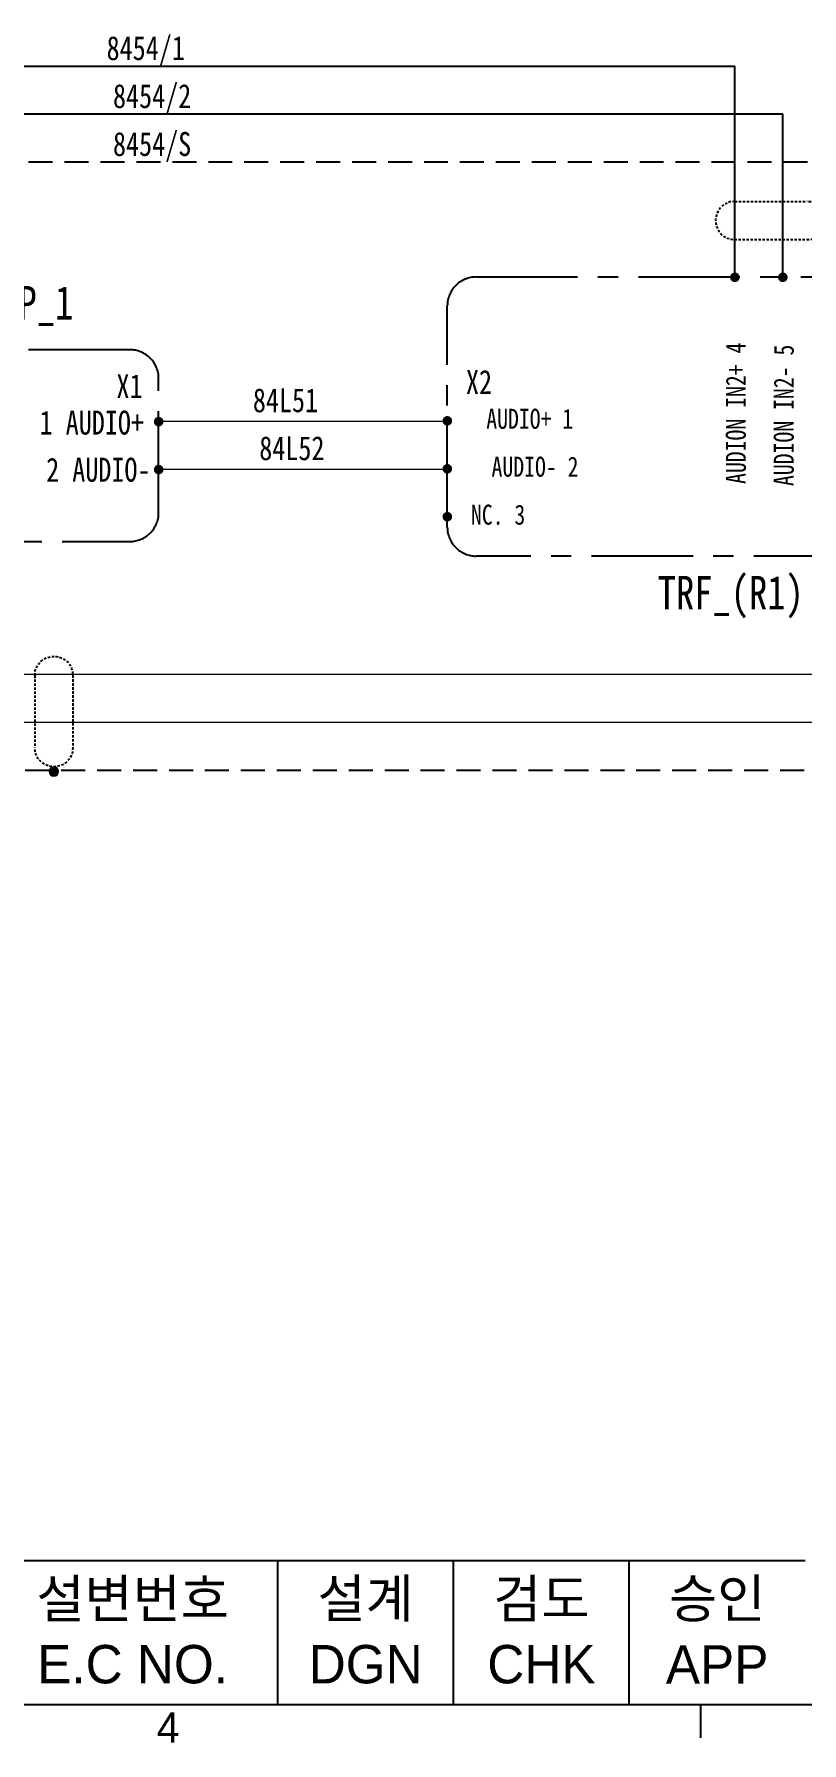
# Model space of a CAD drawing. Header units: millimetres. Extents: x 1204 to 1763, y -128 to 303.
# Drawn here: x 1508.3 to 1556.4, y -118.2 to -11.3 of the extents above; entities that cross this region are included whole.
import ezdxf
from ezdxf.enums import TextEntityAlignment as Align

# ---------------------------------------------------------------- set-up
doc = ezdxf.new("R2010")
doc.units = ezdxf.units.MM
doc.linetypes.add('CENTER', pattern=[50.8, 31.75, -6.35, 6.35, -6.35])
doc.linetypes.add('HIDDEN', pattern=[0.375, 0.25, -0.125])
for name, color, linetype, lineweight in [('1', 7, 'Continuous', 15), ('7', 7, 'Continuous', 15), ('LINE', 7, 'Continuous', 15), ('TEXT', 7, 'Continuous', 15)]:
    doc.layers.add(name, color=color, linetype=linetype, lineweight=lineweight)
for name, color, linetype in [('AUDIO+', 26, 'Continuous'), ('AUDIO-', 30, 'Continuous'), ('SHIELD', 41, 'Continuous')]:
    doc.layers.add(name, color=color, linetype=linetype)
doc.styles.add('ROMANS', font='txt', dxfattribs={"height": 0.2})

# ---------------------------------------------------------------- blocks, each defined once
blk = doc.blocks.new('BALL')
at = {"layer": 'LINE'}
h = blk.add_hatch(color=256, dxfattribs=at)
h.paths.add_polyline_path([(203.75, 320.229, 0.41419), (203.5, 319.979), (203.75, 319.979)])
h.paths.add_polyline_path([(203.75, 320.229), (203.75, 319.979), (204, 319.979, 0.41419)])
h.paths.add_polyline_path([(204, 319.979, 0.00002), (204, 319.979), (203.5, 319.979, 1.00004)])
blk.add_circle((203.75, 319.979), 0.25, dxfattribs=at)
blk = doc.blocks.new('A$C38FC7A60')
at = {"layer": 'SHIELD', "linetype": 'HIDDEN'}
for p, q in [((-1.98, 10), (-1.98, 2.5)), ((0, 0), (0, 0.52))]:
    blk.add_line(p, q, dxfattribs=at)
for points in [[(-1.98, 10), (-1.98, 10), (-1.94, 10.52), (-1.94, 10.52), (-1.23, 12.78), (1.93, 12.35), (1.98, 10), (1.98, 10), (1.98, 2.5), (1.98, 2.5)], [(1.98, 2.5), (1.98, 2.5), (1.94, 1.98), (1.94, 1.98), (1.34, 0.01), (-1.34, 0.01), (-1.94, 1.98), (-1.94, 1.98), (-1.98, 2.5), (-1.98, 2.5)]]:
    blk.add_open_spline(points, degree=3, knots=[0, 0, 0, 0, 1, 1, 1, 2, 2, 2, 3, 3, 3, 3], dxfattribs=at)
at = {"layer": 'SHIELD', "linetype": 'HIDDEN', "xscale": -2, "yscale": 2, "zscale": 2}
blk.add_blockref('BALL', (407.5, -639.96), dxfattribs=at)

msp = doc.modelspace()

# ---------------------------------------------------------------- linework, layer by layer
at = {"color": 5, "linetype": 'Continuous'}
for p, q in [((1394.08, -106.77), (1556.58, -106.77)), ((1216.68, -115.77), (1750.08, -115.77))]:
    msp.add_line(p, q, dxfattribs=at)
at = {"color": 6, "linetype": 'Continuous'}
for p, q in [((1523.58, -115.77), (1523.58, -106.77)), ((1534.58, -115.77), (1534.58, -106.77)), ((1545.58, -115.77), (1545.58, -106.77)), ((1550.06, -117.87), (1550.06, -115.77))]:
    msp.add_line(p, q, dxfattribs=at)
at = {"color": 1, "linetype": 'CENTER', "ltscale": 0.2}
for points in [[(1571.69, -28.26), (1571.69, -42.12, -0.414214), (1569.89, -43.92), (1535.99, -43.92, -0.414214), (1534.19, -42.12), (1534.19, -28.26, -0.414214), (1535.99, -26.46), (1569.89, -26.46, -0.414214)], [(1516.12, -41.21), (1516.12, -32.81, 0.414214), (1514.32, -31.01), (1499.92, -31.01, 0.414214), (1498.12, -32.81), (1498.12, -41.21, 0.414214), (1499.92, -43.01), (1514.32, -43.01, 0.414214)]]:
    msp.add_lwpolyline(points, format="xyb", close=True, dxfattribs=at)
at = {"const_width": 0.3}
for points in [[(1552.19, -26.33, -1), (1552.19, -26.63, -1)], [(1555.19, -26.33, -1), (1555.19, -26.63, -1)], [(1516.27, -35.51, 1), (1515.97, -35.51, 1)], [(1534.04, -35.46, 1), (1534.34, -35.46, 1)], [(1516.27, -38.51, 1), (1515.97, -38.51, 1)], [(1534.04, -38.46, 1), (1534.34, -38.46, 1)], [(1534.04, -41.46, 1), (1534.34, -41.46, 1)]]:
    msp.add_lwpolyline(points, format="xyb", close=True, dxfattribs=at)
at = {"layer": '1'}
for p, q in [((1614.07, -51.33), (1503.87, -51.33)), ((1611.17, -54.33), (1503.87, -54.33))]:
    msp.add_line(p, q, dxfattribs=at)
at = {"layer": '7'}
for p, q in [((1534.04, -35.51), (1516.15, -35.51)), ((1534.04, -38.51), (1516.15, -38.51))]:
    msp.add_line(p, q, dxfattribs=at)
at = {"layer": 'AUDIO+'}
for p in [(1396.98, -13.26), (1552.19, -26.46)]:
    msp.add_line(p, (1552.19, -13.26), dxfattribs=at)
at = {"layer": 'AUDIO-'}
for p in [(1393.98, -16.26), (1555.19, -26.46)]:
    msp.add_line(p, (1555.19, -16.26), dxfattribs=at)
at = {"layer": 'SHIELD', "linetype": 'HIDDEN', "ltscale": 6}
for p, q in [((1390.98, -19.26), (1558.19, -19.26)), ((1608.27, -57.33), (1503.87, -57.33))]:
    msp.add_line(p, q, dxfattribs=at)

# ---------------------------------------------------------------- block references
at = {"layer": '7', "xscale": -0.5999999999999659, "yscale": 0.5999999999999659, "zscale": 0.5999999999999659, "rotation": 90}
msp.add_blockref('A$C38FC7A60', (1558.19, -22.93), dxfattribs=at)
at = {"layer": '7', "xscale": 0.599999999999909, "yscale": 0.599999999999909, "zscale": 0.599999999999909}
msp.add_blockref('A$C38FC7A60', (1509.56, -57.4), dxfattribs=at)

# ---------------------------------------------------------------- texts
at = {"style": 'ROMANS', "width": 0.8}
for s, p in [('AUDION IN2+ 4', (1552.25, -39.41)), ('AUDION IN2- 5', (1555.25, -39.54))]:
    msp.add_text(s, height=1.25, rotation=90, dxfattribs=at).set_placement(p, align=Align.MIDDLE_LEFT)
for s, height, p in [('1 AUDIO+', 1.5, (1515.2, -35.57)), ('AUDIO+ 1', 1.25, (1542.07, -35.33)), ('2 AUDIO-', 1.5, (1515.61, -38.52)), ('AUDIO- 2', 1.25, (1542.4, -38.33)), ('NC. 3', 1.25, (1539.07, -41.33))]:
    msp.add_text(s, height=height, dxfattribs=at).set_placement(p, align=Align.MIDDLE_RIGHT)
at = {"color": 4, "attachment_point": 5, "style": 'ROMANS'}
for s, insert, char_height in [('{\\fﾱﾼﾸﾲￃﾼ|b0|i0|c129|p49;설변번호 }', (1514.49, -109.27), 2.4), ('{\\fﾱﾼﾸﾲￃﾼ|b0|i0|c129|p49;설계 }', (1529.08, -109.27), 2.4), ('{\\fﾱﾼﾸﾲￃﾼ|b0|i0|c129|p49;검도 }', (1540.08, -109.27), 2.4), ('{\\fﾱﾼﾸﾲￃﾼ|b0|i0|c129|p49;승인 }', (1551.08, -109.27), 2.4), ('{\\fﾱﾼﾸﾲￃﾼ|b0|i0|c129|p49;E.C NO. }', (1514.49, -113.27), 2.4), ('{\\fﾱﾼﾸﾲￃﾼ|b0|i0|c129|p49;DGN }', (1529.08, -113.27), 2.4), ('{\\fﾱﾼﾸﾲￃﾼ|b0|i0|c129|p49;CHK }', (1540.08, -113.27), 2.4), ('{\\fﾱﾼﾸﾲￃﾼ|b0|i0|c129|p49;APP }', (1551.08, -113.27), 2.4), ('{\\fﾱﾼﾸﾲￃﾼ|b0|i0|c129|p49;4 }', (1516.71, -117.22), 1.9)]:
    msp.add_mtext(s, dxfattribs=dict(at, insert=insert, char_height=char_height))
at = {"layer": 'TEXT', "style": 'ROMANS', "width": 0.8}
for s, p in [('8454/1', (1517.76, -12.14)), ('8454/2', (1518.16, -15.14)), ('8454/S', (1518.16, -18.14)), ('X1', (1515.11, -33.29)), ('X2', (1536.99, -33.03)), ('84L51', (1526.1, -34.17)), ('84L52', (1526.5, -37.17))]:
    msp.add_text(s, height=1.5, dxfattribs=at).set_placement(p, align=Align.MIDDLE_RIGHT)
at = {"layer": 'TEXT', "lineweight": 0, "style": 'ROMANS', "width": 0.8}
for s, p in [('ESP_1', (1507.92, -29.12)), ('TRF_(R1)', (1551.93, -47.26))]:
    msp.add_text(s, height=2.1, dxfattribs=at).set_placement(p, align=Align.CENTER)

doc.saveas('drawing.dxf')
